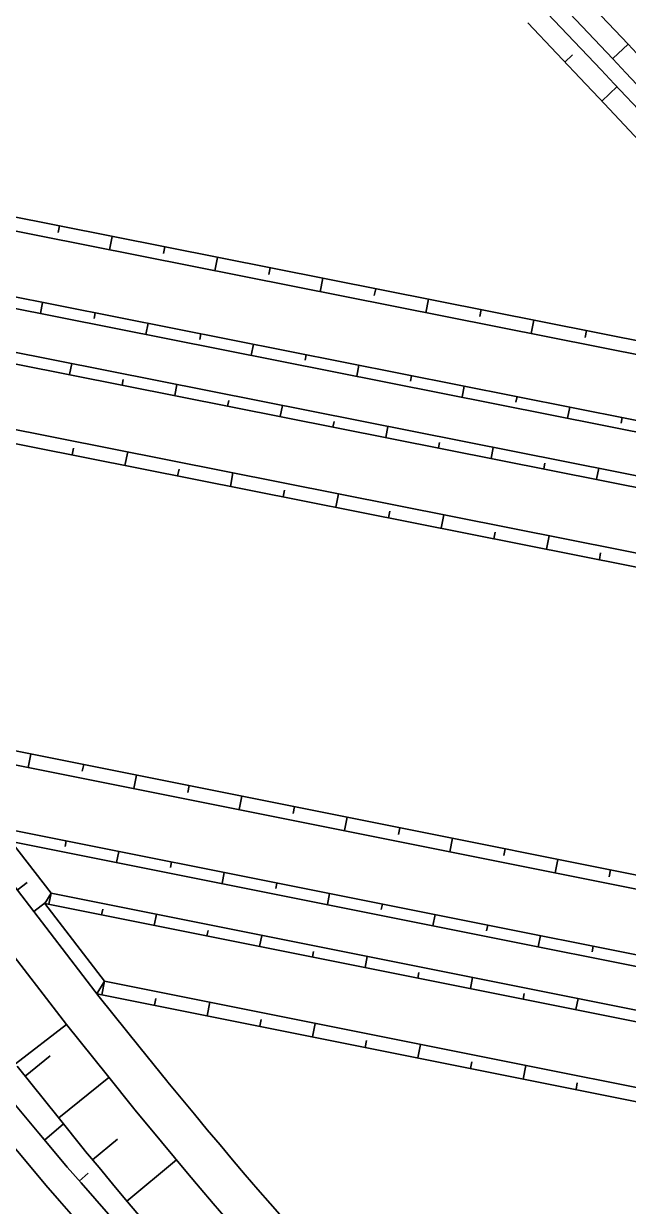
# Model space of a CAD drawing. Header units: metres. Extents: x 134219 to 139178, y 438661 to 444352.
# Drawn here: x 138393.3 to 138449.6, y 439164.4 to 439274.4 of the extents above; entities that cross this region are included whole.
import ezdxf

# ---------------------------------------------------------------- set-up
doc = ezdxf.new("R2010")
doc.units = ezdxf.units.M
doc.linetypes.add('13strp', pattern=[4, 1, -3])
doc.layers.add('Utd-ondergr-nw', color=8, linetype='13strp', lineweight=35)

msp = doc.modelspace()

# ---------------------------------------------------------------- linework, layer by layer
at = {"layer": 'Utd-ondergr-nw', "linetype": 'Continuous', "flags": 128}
for points in [[(138380.84, 439343.87), (138387.23, 439337.39), (138394.23, 439330.25), (138401.21, 439323.09), (138408.17, 439315.91), (138415.11, 439308.7), (138422.03, 439301.48), (138428.89, 439294.21), (138435.79, 439286.97), (138437.45, 439285.22), (138442.68, 439279.72), (138449.55, 439272.46), (138450.78, 439271.16)], [(138380.83, 439341.11), (138385.81, 439336.05), (138392.81, 439328.91), (138399.79, 439321.75), (138406.75, 439314.57), (138413.69, 439307.37), (138420.61, 439300.15), (138427.47, 439292.87), (138434.37, 439285.63), (138436.04, 439283.88), (138441.26, 439278.38), (138448.14, 439271.12), (138449.36, 439269.82), (138455, 439263.84)], [(138379.76, 439340.06), (138384.72, 439335.02), (138391.72, 439327.88), (138398.7, 439320.72), (138405.66, 439313.54), (138412.6, 439306.34), (138419.52, 439299.12), (138426.38, 439291.84), (138433.28, 439284.6), (138434.94, 439282.85), (138440.17, 439277.35), (138447.05, 439270.09), (138448.27, 439268.79), (138453.9, 439262.82)], [(138440.24, 439274.45), (138445.63, 439268.75), (138446.85, 439267.46), (138452.49, 439261.48), (138459.33, 439254.18), (138466.15, 439246.87), (138466.29, 439246.72), (138469.57, 439243.16), (138471.86, 439240.64)], [(138448.13, 439271.13), (138449.55, 439272.46)], [(138444.39, 439271.48), (138443.68, 439270.81)], [(138448.53, 439268.52), (138447.11, 439267.18)], [(138341.21, 439266.58), (138471.86, 439240.64)], [(138342.45, 439265.03), (138475.35, 439238.65)], [(138397.29, 439181.33), (138391.19, 439189.26), (138385.08, 439197.19), (138382.03, 439201.16), (138378.88, 439205.05), (138372.6, 439212.83), (138366.31, 439220.61), (138360.02, 439228.38), (138353.73, 439236.16), (138347.45, 439243.94), (138344.3, 439247.83), (138341.6, 439252.09), (138338.9, 439256.36), (138336.61, 439260.04)], [(138343.63, 439258.68), (138481.57, 439231.3)], [(138345.83, 439257.17), (138483.03, 439229.94)], [(138396.52, 439254.95), (138396.64, 439255.57)], [(138401.3, 439253.35), (138401.55, 439254.6)], [(138406.33, 439253), (138406.45, 439253.63)], [(138348.73, 439252.52), (138486.6, 439225.15)], [(138411.11, 439251.4), (138411.35, 439252.65)], [(138348.1, 439251.57), (138487.04, 439223.99)], [(138416.13, 439251.05), (138416.26, 439251.68)], [(138420.91, 439249.46), (138421.16, 439250.71)], [(138425.94, 439249.11), (138426.07, 439249.73)], [(138394.87, 439247.44), (138395.08, 439248.47)], [(138430.72, 439247.51), (138430.97, 439248.76)], [(138435.75, 439247.16), (138435.88, 439247.79)], [(138399.88, 439246.98), (138399.98, 439247.49)], [(138440.53, 439245.56), (138440.78, 439246.81)], [(138404.68, 439245.49), (138404.89, 439246.52)], [(138409.69, 439245.03), (138409.79, 439245.55)], [(138445.56, 439245.21), (138445.68, 439245.84)], [(138414.49, 439243.54), (138414.69, 439244.57)], [(138353.94, 439244.3), (138491.42, 439217.01)], [(138419.5, 439243.08), (138419.6, 439243.6)], [(138353.24, 439243.14), (138490.59, 439215.87)], [(138397.78, 439242.78), (138397.57, 439241.75)], [(138424.3, 439241.6), (138424.5, 439242.63)], [(138402.58, 439241.29), (138402.48, 439240.78)], [(138429.3, 439241.14), (138429.41, 439241.65)], [(138407.58, 439240.84), (138407.38, 439239.81)], [(138434.11, 439239.65), (138434.31, 439240.68)], [(138412.39, 439239.35), (138412.28, 439238.83)], [(138439.11, 439239.19), (138439.22, 439239.71)], [(138417.39, 439238.89), (138417.19, 439237.86)], [(138443.92, 439237.7), (138444.12, 439238.73)], [(138422.2, 439237.4), (138422.09, 439236.88)], [(138427.2, 439236.94), (138427, 439235.91)], [(138448.92, 439237.24), (138449.02, 439237.76)], [(138397.96, 439234.91), (138397.83, 439234.28)], [(138402.99, 439234.56), (138402.74, 439233.31)], [(138432, 439235.45), (138431.9, 439234.94)], [(138437.01, 439234.99), (138436.81, 439233.96)], [(138441.81, 439233.51), (138441.71, 439232.99)], [(138407.77, 439232.96), (138407.64, 439232.34)], [(138412.79, 439232.61), (138412.55, 439231.36)], [(138446.82, 439233.05), (138446.61, 439232.02)], [(138417.57, 439231.02), (138417.45, 439230.39)], [(138422.6, 439230.67), (138422.35, 439229.42)], [(138427.38, 439229.07), (138427.26, 439228.44)], [(138432.41, 439228.72), (138432.16, 439227.47)], [(138437.19, 439227.12), (138437.07, 439226.5)], [(138442.22, 439226.77), (138441.97, 439225.52)], [(138447, 439225.17), (138446.88, 439224.55)], [(138380.72, 439209.13), (138497.05, 439185.9)], [(138380.72, 439209.13), (138383.94, 439207.19), (138389.62, 439199.94), (138392.16, 439198.36), (138395.87, 439193.54), (138395.28, 439192.59), (138400.83, 439185.36), (138400.12, 439184.2)], [(138383.94, 439207.19), (138498.11, 439184.38)], [(138393.74, 439205.23), (138393.99, 439206.48)], [(138398.77, 439204.88), (138398.9, 439205.5)], [(138403.55, 439203.27), (138403.8, 439204.52)], [(138408.58, 439202.92), (138408.7, 439203.55)], [(138413.36, 439201.32), (138413.61, 439202.57)], [(138418.38, 439200.96), (138418.51, 439201.59)], [(138423.16, 439199.36), (138423.41, 439200.61)], [(138417.38, 439163.42), (138416.24, 439164.69), (138415.11, 439165.99), (138415.09, 439166.01), (138413.93, 439167.36), (138412.76, 439168.75), (138411.59, 439170.14), (138410.4, 439171.56), (138409.2, 439173.01), (138407.98, 439174.48), (138406.73, 439175.98), (138406.62, 439176.11), (138404.16, 439179.17), (138400.35, 439183.91), (138394.25, 439191.84), (138388.14, 439199.77)], [(138389.62, 439199.94), (138496.75, 439178.54)], [(138428.19, 439199), (138428.31, 439199.63)], [(138392.16, 439198.36), (138496.72, 439177.47)], [(138397.16, 439197.9), (138397.27, 439198.41)], [(138432.97, 439197.4), (138433.22, 439198.65)], [(138401.96, 439196.4), (138402.17, 439197.43)], [(138438, 439197.04), (138438.12, 439197.67)], [(138406.97, 439195.94), (138407.07, 439196.45)], [(138442.77, 439195.44), (138443.02, 439196.69)], [(138411.77, 439194.44), (138411.98, 439195.47)], [(138447.8, 439195.08), (138447.93, 439195.71)], [(138393.64, 439194.53), (138392.72, 439193.82)], [(138416.78, 439193.98), (138416.88, 439194.49)], [(138395.87, 439193.54), (138395.66, 439192.51)], [(138395.87, 439193.54), (138495.27, 439173.68)], [(138421.58, 439192.48), (138421.78, 439193.51)], [(138395.33, 439192.67), (138394.25, 439191.84)], [(138395.28, 439192.59), (138494.53, 439172.76)], [(138400.67, 439192.05), (138400.57, 439191.53)], [(138426.58, 439192.02), (138426.69, 439192.53)], [(138405.67, 439191.58), (138405.47, 439190.55)], [(138431.38, 439190.52), (138431.59, 439191.55)], [(138436.39, 439190.06), (138436.49, 439190.58)], [(138410.47, 439190.09), (138410.37, 439189.57)], [(138415.48, 439189.62), (138415.27, 439188.59)], [(138441.19, 439188.57), (138441.39, 439189.6)], [(138446.2, 439188.1), (138446.3, 439188.62)], [(138420.28, 439188.13), (138420.18, 439187.61)], [(138425.29, 439187.66), (138425.08, 439186.63)], [(138430.09, 439186.17), (138429.98, 439185.65)], [(138400.83, 439185.36), (138400.58, 439184.11)], [(138400.83, 439185.36), (138491.45, 439167.26)], [(138435.09, 439185.7), (138434.89, 439184.67)], [(138400.12, 439184.2), (138489.3, 439166.38)], [(138439.89, 439184.21), (138439.79, 439183.7)], [(138405.61, 439183.76), (138405.48, 439183.13)], [(138410.63, 439183.4), (138410.38, 439182.15)], [(138444.9, 439183.75), (138444.69, 439182.72)], [(138415.41, 439181.8), (138415.29, 439181.17)], [(138397.29, 439181.33), (138392.54, 439177.67)], [(138412.13, 439163.32), (138410.94, 439164.7), (138409.75, 439166.11), (138408.56, 439167.52), (138407.36, 439168.96), (138406.15, 439170.42), (138404.92, 439171.9), (138403.67, 439173.4), (138403.56, 439173.54), (138401.1, 439176.6), (138397.29, 439181.33)], [(138420.44, 439181.44), (138420.19, 439180.19)], [(138425.22, 439179.84), (138425.09, 439179.21)], [(138430.25, 439179.48), (138430, 439178.23)], [(138404.02, 439163.6), (138402.8, 439165.06), (138401.57, 439166.54), (138400.33, 439168.03), (138399.08, 439169.54), (138398.97, 439169.67), (138396.51, 439172.73), (138392.7, 439177.46)], [(138395.78, 439178.43), (138393.44, 439176.55)], [(138435.02, 439177.88), (138434.9, 439177.25)], [(138440.05, 439177.52), (138439.8, 439176.27)], [(138401.25, 439176.41), (138396.58, 439172.65)], [(138401.21, 439163.71), (138399.93, 439165.16), (138398.65, 439166.61), (138397.36, 439168.09), (138397.25, 439168.22), (138394.72, 439171.23), (138390.82, 439175.88)], [(138444.83, 439175.92), (138444.71, 439175.29)], [(138397.95, 439163.47), (138396.66, 439164.94), (138395.37, 439166.41), (138395.26, 439166.55), (138392.73, 439169.55), (138388.83, 439174.21)], [(138397.03, 439172.09), (138395.25, 439170.6)], [(138402.03, 439170.69), (138399.72, 439168.76)], [(138407.53, 439168.76), (138402.92, 439164.92)], [(138399.32, 439167.52), (138398.49, 439166.79)]]:
    msp.add_lwpolyline(points, dxfattribs=at)

doc.saveas('drawing.dxf')
